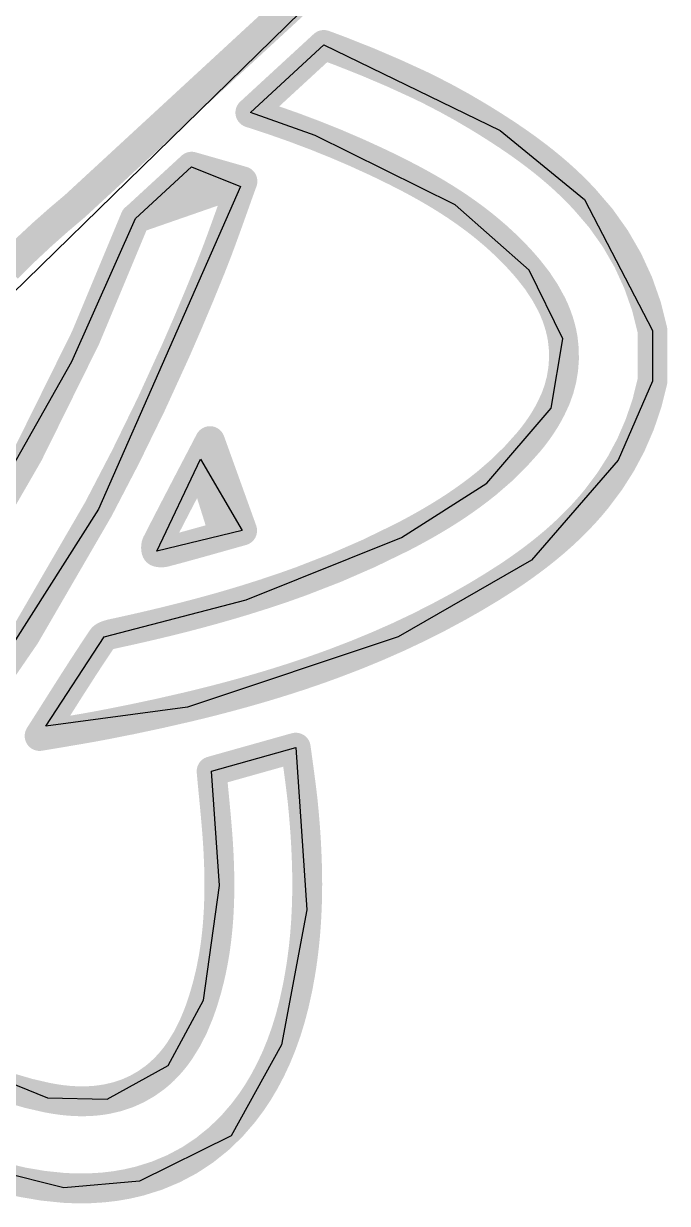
# Model space of a CAD drawing. Header units: millimetres. Extents: x 80 to 209, y 77 to 97.
# Drawn here: x 89.538 to 91.693, y 86.893 to 90.84 of the extents above; entities that cross this region are included whole.
import ezdxf

# ---------------------------------------------------------------- set-up
doc = ezdxf.new("R2010")
doc.units = ezdxf.units.MM
doc.layers.add('TopOverlay', color=2, linetype='Continuous')

msp = doc.modelspace()

# ---------------------------------------------------------------- linework, layer by layer
at = {"layer": 'TopOverlay'}
for p, q in [((91.3387, 91.7319), (89.2676, 89.7096)), ((90.2972, 90.5424), (90.5431, 90.7687)), ((90.5431, 90.7687), (91.1333, 90.4829)), ((90.5137, 90.4663), (90.2972, 90.5424)), ((91.1333, 90.4829), (91.416, 90.2521)), ((90.9827, 90.2333), (90.5137, 90.4663)), ((89.9125, 90.1883), (90.1006, 90.3614)), ((90.1006, 90.3614), (90.2641, 90.2947)), ((90.2641, 90.2947), (89.7884, 89.2154)), ((91.416, 90.2521), (91.643, 89.8133)), ((91.2298, 90.0157), (90.9827, 90.2333)), ((89.6997, 89.7099), (89.9125, 90.1883)), ((91.3426, 89.7856), (91.2298, 90.0157)), ((91.643, 89.8133), (91.643, 89.6443)), ((91.304, 89.5536), (91.3426, 89.7856)), ((89.1549, 88.7461), (89.6997, 89.7099)), ((91.643, 89.6443), (91.5285, 89.3797)), ((91.0889, 89.3029), (91.304, 89.5536)), ((89.9836, 89.0751), (90.1303, 89.3825)), ((90.1303, 89.3825), (90.2696, 89.1439)), ((91.5285, 89.3797), (91.2383, 89.0448)), ((90.8027, 89.1205), (91.0889, 89.3029)), ((89.7884, 89.2154), (89.1663, 88.2367)), ((90.2696, 89.1439), (89.9836, 89.0751)), ((90.2826, 88.9124), (90.8027, 89.1205)), ((91.2383, 89.0448), (90.7923, 88.7879)), ((89.8073, 88.788), (90.2826, 88.9124)), ((89.6128, 88.4897), (89.8073, 88.788)), ((90.7923, 88.7879), (90.087, 88.5535)), ((90.087, 88.5535), (89.6128, 88.4897)), ((90.1675, 88.3384), (90.449, 88.4175)), ((90.449, 88.4175), (90.4857, 87.8751)), ((90.1935, 87.9568), (90.1675, 88.3384)), ((90.1398, 87.5727), (90.1935, 87.9568)), ((90.4857, 87.8751), (90.4011, 87.4226)), ((90.0216, 87.3542), (90.1398, 87.5727)), ((89.2011, 87.415), (89.6187, 87.2461)), ((90.4011, 87.4226), (90.2331, 87.1191)), ((89.8183, 87.2418), (90.0216, 87.3542)), ((89.6187, 87.2461), (89.8183, 87.2418)), ((90.2331, 87.1191), (89.9266, 86.9672)), ((89.6733, 86.9444), (89.2838, 87.042)), ((89.9266, 86.9672), (89.6733, 86.9444))]:
    msp.add_line(p, q, dxfattribs=at)
at = {"layer": 'TopOverlay', "const_width": 0.1}
for points in [[(89.7104, 90.23), (91.3387, 91.7319)], [(90.2972, 90.5424), (90.5431, 90.7687)], [(90.2972, 90.5424), (90.5431, 90.7687)], [(89.9125, 90.1883), (90.1006, 90.3614)], [(90.1006, 90.3614), (90.2706, 90.3127)], [(89.9125, 90.1883), (90.2706, 90.3127)], [(90.2544, 90.268), (90.2576, 90.2769)], [(90.2576, 90.2769), (90.2608, 90.2858)], [(90.2608, 90.2858), (90.2641, 90.2947)], [(90.2641, 90.2947), (90.2673, 90.3037)], [(90.2673, 90.3037), (90.2706, 90.3127)], [(90.2387, 90.224), (90.245, 90.2415)], [(90.245, 90.2415), (90.2481, 90.2503)], [(90.2481, 90.2503), (90.2513, 90.2591)], [(90.2513, 90.2591), (90.2544, 90.268)], [(90.2241, 90.1831), (90.2314, 90.2034)], [(90.2314, 90.2034), (90.2387, 90.224)], [(89.912, 90.1884), (89.9125, 90.1883)], [(89.912, 90.1884), (89.9125, 90.1883)], [(90.2096, 90.143), (90.2169, 90.163)], [(90.2169, 90.163), (90.2241, 90.1831)], [(90.1951, 90.1034), (90.2024, 90.1231)], [(90.2024, 90.1231), (90.2096, 90.143)], [(90.1803, 90.0643), (90.1878, 90.0838)], [(90.1878, 90.0838), (90.1951, 90.1034)], [(90.1651, 90.0254), (90.1803, 90.0643)], [(91.643, 89.6443), (91.643, 89.8133)], [(91.643, 89.6443), (91.643, 89.8133)], [(90.1303, 89.3825), (90.1619, 89.4431)], [(90.1619, 89.4431), (90.2696, 89.1439)], [(90.1, 89.3246), (90.1303, 89.3825)], [(90.1303, 89.3825), (90.2106, 89.1273)], [(90.0704, 89.2677), (90.0851, 89.2961)], [(90.0851, 89.2961), (90.1, 89.3246)], [(90.0558, 89.2396), (90.0704, 89.2677)], [(90.0269, 89.1838), (90.0413, 89.2117)], [(90.0413, 89.2117), (90.0558, 89.2396)], [(90.0126, 89.1561), (90.0269, 89.1838)], [(89.9984, 89.1285), (90.0126, 89.1561)], [(90.2106, 89.1273), (90.2696, 89.1439)], [(89.9843, 89.1008), (89.9984, 89.1285)], [(90.07, 89.0881), (90.0896, 89.0935)], [(90.0896, 89.0935), (90.1094, 89.099)], [(90.1094, 89.099), (90.1293, 89.1045)], [(90.1293, 89.1045), (90.1494, 89.1101)], [(90.1494, 89.1101), (90.1696, 89.1158)], [(90.1696, 89.1158), (90.19, 89.1215)], [(90.19, 89.1215), (90.2106, 89.1273)], [(90.0113, 89.0724), (90.0504, 89.0828)], [(90.0504, 89.0828), (90.07, 89.0881)], [(89.7678, 88.7319), (89.8016, 88.7826)], [(89.8373, 88.7985), (89.848, 88.8008)], [(89.848, 88.8008), (89.8549, 88.8023)], [(89.848, 88.8008), (89.8549, 88.8023)], [(89.7344, 88.6807), (89.7511, 88.7063)], [(89.7511, 88.7063), (89.7678, 88.7319)], [(89.7178, 88.6548), (89.7344, 88.6807)], [(89.6844, 88.6026), (89.7011, 88.6288)], [(89.7011, 88.6288), (89.7178, 88.6548)], [(89.6676, 88.5761), (89.6844, 88.6026)], [(89.6336, 88.5224), (89.6507, 88.5494)], [(89.6507, 88.5494), (89.6676, 88.5761)], [(89.617, 88.4963), (89.6211, 88.5028)], [(89.6211, 88.5028), (89.6253, 88.5094)], [(89.6253, 88.5094), (89.6336, 88.5224)], [(89.5918, 88.4566), (89.596, 88.4633)], [(89.5918, 88.4566), (89.6267, 88.4625)], [(89.596, 88.4633), (89.6002, 88.4699)], [(89.6002, 88.4699), (89.6044, 88.4765)], [(89.6044, 88.4765), (89.6086, 88.4831)], [(89.6086, 88.4831), (89.6128, 88.4897)], [(89.6128, 88.4897), (89.617, 88.4963)], [(89.6267, 88.4625), (89.6437, 88.4653)], [(89.6437, 88.4653), (89.6494, 88.4662)], [(89.6494, 88.4662), (89.6807, 88.4715)], [(89.6807, 88.4715), (89.6961, 88.4741)], [(89.6961, 88.4741), (89.7114, 88.4767)], [(89.7114, 88.4767), (89.7266, 88.4793)], [(89.7266, 88.4793), (89.7417, 88.4819)], [(89.7417, 88.4819), (89.7567, 88.4846)], [(89.7567, 88.4846), (89.7716, 88.4872)], [(89.7716, 88.4872), (89.7865, 88.49)], [(89.7865, 88.49), (89.8013, 88.4927)], [(90.1675, 88.3384), (90.449, 88.4175)], [(90.1675, 88.3384), (90.449, 88.4175)], [(90.449, 88.4175), (90.4498, 88.4115)], [(90.4498, 88.4115), (90.4506, 88.4055)], [(90.4506, 88.4055), (90.4514, 88.3995)], [(90.4514, 88.3995), (90.4522, 88.3936)], [(90.4522, 88.3936), (90.453, 88.3876)], [(90.453, 88.3876), (90.4538, 88.3816)], [(90.4538, 88.3816), (90.4547, 88.3757)], [(90.4547, 88.3757), (90.4555, 88.3697)], [(90.4555, 88.3697), (90.4571, 88.3579)], [(90.4571, 88.3579), (90.4592, 88.3423)], [(90.4592, 88.3423), (90.4613, 88.3268)], [(90.1675, 88.3384), (90.1706, 88.3042)], [(90.1706, 88.3042), (90.1722, 88.2873)], [(90.4613, 88.3268), (90.4633, 88.3114)], [(90.4633, 88.3114), (90.4653, 88.2962)], [(90.1722, 88.2873), (90.1738, 88.2707)], [(90.1738, 88.2707), (90.1754, 88.2541)], [(90.4653, 88.2962), (90.4672, 88.281)], [(90.4672, 88.281), (90.469, 88.2659)], [(90.469, 88.2659), (90.4708, 88.2508)], [(90.1754, 88.2541), (90.1791, 88.2152)], [(90.4708, 88.2508), (90.4725, 88.2357)], [(90.4725, 88.2357), (90.4754, 88.2054)], [(90.1791, 88.2152), (90.1809, 88.196)], [(90.1809, 88.196), (90.1826, 88.1769)], [(90.4754, 88.2054), (90.4798, 88.1535)], [(90.4754, 88.2054), (90.4777, 88.1792)], [(90.1826, 88.1769), (90.1842, 88.1579)], [(90.1842, 88.1579), (90.1858, 88.1391)], [(90.4777, 88.1792), (90.4816, 88.1282)], [(90.1858, 88.1391), (90.1872, 88.1203)], [(90.1872, 88.1203), (90.1885, 88.1016)], [(90.1885, 88.1016), (90.1897, 88.0828)], [(90.1897, 88.0828), (90.1907, 88.0641)], [(90.1907, 88.0641), (90.1912, 88.0528)], [(90.1912, 88.0528), (90.1925, 88.0198)], [(90.1934, 87.9775), (90.1935, 87.9568)], [(90.1934, 87.9775), (90.1935, 87.9568)]]:
    msp.add_lwpolyline(points, dxfattribs=at)
at = {"layer": 'TopOverlay', "const_width": 0.05}
for points in [[(90.5181, 90.7687, 1), (90.5681, 90.7687, 1)], [(90.5181, 90.7687, 1), (90.5681, 90.7687, 1)], [(90.5181, 90.7687, 1), (90.5681, 90.7687, 1)], [(90.5835, 90.7442, 1), (90.6335, 90.7442, 1)], [(90.5835, 90.7442, 1), (90.6335, 90.7442, 1)], [(90.8362, 90.6361, 1), (90.8862, 90.6361, 1)], [(90.8362, 90.6361, 1), (90.8862, 90.6361, 1)], [(90.8756, 90.6169, 1), (90.9256, 90.6169, 1)], [(90.8756, 90.6169, 1), (90.9256, 90.6169, 1)], [(90.2722, 90.5424, 1), (90.3222, 90.5424, 1)], [(90.2722, 90.5424, 1), (90.3222, 90.5424, 1)], [(90.2722, 90.5424, 1), (90.3222, 90.5424, 1)], [(91.0339, 90.5295, 1), (91.0839, 90.5295, 1)], [(91.0339, 90.5295, 1), (91.0839, 90.5295, 1)], [(91.1083, 90.4829, 1), (91.1583, 90.4829, 1)], [(91.1083, 90.4829, 1), (91.1583, 90.4829, 1)], [(90.4887, 90.4663, 1), (90.5387, 90.4663, 1)], [(90.4887, 90.4663, 1), (90.5387, 90.4663, 1)], [(91.1825, 90.4326, 1), (91.2325, 90.4326, 1)], [(91.1825, 90.4326, 1), (91.2325, 90.4326, 1)], [(90.0756, 90.3614, 1), (90.1256, 90.3614, 1)], [(90.0756, 90.3614, 1), (90.1256, 90.3614, 1)], [(90.6924, 90.379, 1), (90.7423, 90.379, 1)], [(90.6924, 90.379, 1), (90.7423, 90.379, 1)], [(91.2552, 90.3778, 1), (91.3052, 90.3778, 1)], [(91.2552, 90.3778, 1), (91.3052, 90.3778, 1)], [(90.7972, 90.3272, 1), (90.8472, 90.3272, 1)], [(90.7972, 90.3272, 1), (90.8472, 90.3272, 1)], [(91.3251, 90.3179, 1), (91.3751, 90.3179, 1)], [(91.3251, 90.3179, 1), (91.3751, 90.3179, 1)], [(90.2326, 90.2769, 1), (90.2826, 90.2769, 1)], [(90.2326, 90.2769, 1), (90.2826, 90.2769, 1)], [(90.2358, 90.2858, 1), (90.2858, 90.2858, 1)], [(90.2358, 90.2858, 1), (90.2858, 90.2858, 1)], [(90.2391, 90.2947, 1), (90.2891, 90.2947, 1)], [(90.2391, 90.2947, 1), (90.2891, 90.2947, 1)], [(90.2423, 90.3037, 1), (90.2923, 90.3037, 1)], [(90.2423, 90.3037, 1), (90.2923, 90.3037, 1)], [(90.2456, 90.3127, 1), (90.2956, 90.3127, 1)], [(90.2456, 90.3127, 1), (90.2956, 90.3127, 1)], [(90.2456, 90.3127, 1), (90.2956, 90.3127, 1)], [(90.8507, 90.2983, 1), (90.9007, 90.2983, 1)], [(90.8507, 90.2983, 1), (90.9007, 90.2983, 1)], [(90.22, 90.2415, 1), (90.27, 90.2415, 1)], [(90.22, 90.2415, 1), (90.27, 90.2415, 1)], [(90.2231, 90.2503, 1), (90.2731, 90.2503, 1)], [(90.2231, 90.2503, 1), (90.2731, 90.2503, 1)], [(90.2263, 90.2591, 1), (90.2763, 90.2591, 1)], [(90.2263, 90.2591, 1), (90.2763, 90.2591, 1)], [(90.2294, 90.268, 1), (90.2794, 90.268, 1)], [(90.2294, 90.268, 1), (90.2794, 90.268, 1)], [(90.9043, 90.2671, 1), (90.9543, 90.2671, 1)], [(90.9043, 90.2671, 1), (90.9543, 90.2671, 1)], [(91.391, 90.2521, 1), (91.441, 90.2521, 1)], [(91.391, 90.2521, 1), (91.441, 90.2521, 1)], [(89.6854, 90.23, 1), (89.7354, 90.23, 1)], [(89.6854, 90.23, 1), (89.7354, 90.23, 1)], [(90.2064, 90.2034, 1), (90.2564, 90.2034, 1)], [(90.2064, 90.2034, 1), (90.2564, 90.2034, 1)], [(90.2137, 90.224, 1), (90.2637, 90.224, 1)], [(90.2137, 90.224, 1), (90.2637, 90.224, 1)], [(90.9577, 90.2333, 1), (91.0076, 90.2333, 1)], [(90.9577, 90.2333, 1), (91.0076, 90.2333, 1)], [(91.0102, 90.1966, 1), (91.0602, 90.1966, 1)], [(91.0102, 90.1966, 1), (91.0602, 90.1966, 1)], [(89.887, 90.1884, 1), (89.937, 90.1884, 1)], [(89.887, 90.1884, 1), (89.937, 90.1884, 1)], [(89.887, 90.1884, 1), (89.937, 90.1884, 1)], [(89.8875, 90.1883, 1), (89.9375, 90.1883, 1)], [(89.8875, 90.1883, 1), (89.9375, 90.1883, 1)], [(89.8875, 90.1883, 1), (89.9375, 90.1883, 1)], [(89.8875, 90.1883, 1), (89.9375, 90.1883, 1)], [(90.1919, 90.163, 1), (90.2418, 90.163, 1)], [(90.1919, 90.163, 1), (90.2418, 90.163, 1)], [(90.1991, 90.1831, 1), (90.2491, 90.1831, 1)], [(90.1991, 90.1831, 1), (90.2491, 90.1831, 1)], [(91.0617, 90.1568, 1), (91.1117, 90.1568, 1)], [(91.0617, 90.1568, 1), (91.1117, 90.1568, 1)], [(90.1774, 90.1231, 1), (90.2274, 90.1231, 1)], [(90.1774, 90.1231, 1), (90.2274, 90.1231, 1)], [(90.1846, 90.143, 1), (90.2346, 90.143, 1)], [(90.1846, 90.143, 1), (90.2346, 90.143, 1)], [(89.5227, 90.0856, 1), (89.5727, 90.0856, 1)], [(89.5227, 90.0856, 1), (89.5727, 90.0856, 1)], [(90.1628, 90.0838, 1), (90.2128, 90.0838, 1)], [(90.1628, 90.0838, 1), (90.2128, 90.0838, 1)], [(90.1701, 90.1034, 1), (90.2201, 90.1034, 1)], [(90.1701, 90.1034, 1), (90.2201, 90.1034, 1)], [(90.1553, 90.0643, 1), (90.2053, 90.0643, 1)], [(90.1553, 90.0643, 1), (90.2053, 90.0643, 1)], [(91.1594, 90.0666, 1), (91.2094, 90.0666, 1)], [(91.1594, 90.0666, 1), (91.2094, 90.0666, 1)], [(90.1401, 90.0254, 1), (90.1901, 90.0254, 1)], [(90.1401, 90.0254, 1), (90.1901, 90.0254, 1)], [(91.2048, 90.0157, 1), (91.2548, 90.0157, 1)], [(91.2048, 90.0157, 1), (91.2548, 90.0157, 1)], [(91.2802, 89.9014, 1), (91.3302, 89.9014, 1)], [(91.2802, 89.9014, 1), (91.3302, 89.9014, 1)], [(91.3036, 89.8436, 1), (91.3536, 89.8436, 1)], [(91.3036, 89.8436, 1), (91.3536, 89.8436, 1)], [(91.618, 89.8133, 1), (91.6679, 89.8133, 1)], [(91.618, 89.8133, 1), (91.6679, 89.8133, 1)], [(91.618, 89.8133, 1), (91.6679, 89.8133, 1)], [(91.3176, 89.7856, 1), (91.3676, 89.7856, 1)], [(91.3176, 89.7856, 1), (91.3676, 89.7856, 1)], [(90.0221, 89.7452, 1), (90.0721, 89.7452, 1)], [(90.0221, 89.7452, 1), (90.0721, 89.7452, 1)], [(91.618, 89.6443, 1), (91.6679, 89.6443, 1)], [(91.618, 89.6443, 1), (91.6679, 89.6443, 1)], [(91.618, 89.6443, 1), (91.6679, 89.6443, 1)], [(91.279, 89.5536, 1), (91.329, 89.5536, 1)], [(91.279, 89.5536, 1), (91.329, 89.5536, 1)], [(91.2457, 89.4963, 1), (91.2957, 89.4963, 1)], [(91.2457, 89.4963, 1), (91.2957, 89.4963, 1)], [(90.1369, 89.4431, 1), (90.1869, 89.4431, 1)], [(90.1369, 89.4431, 1), (90.1869, 89.4431, 1)], [(91.2029, 89.4394, 1), (91.2529, 89.4394, 1)], [(91.2029, 89.4394, 1), (91.2529, 89.4394, 1)], [(91.5453, 89.4294, 1), (91.5953, 89.4294, 1)], [(91.5453, 89.4294, 1), (91.5953, 89.4294, 1)], [(90.1053, 89.3825, 1), (90.1553, 89.3825, 1)], [(90.1053, 89.3825, 1), (90.1553, 89.3825, 1)], [(90.1053, 89.3825, 1), (90.1553, 89.3825, 1)], [(90.0601, 89.2961, 1), (90.1101, 89.2961, 1)], [(90.0601, 89.2961, 1), (90.1101, 89.2961, 1)], [(90.075, 89.3246, 1), (90.125, 89.3246, 1)], [(90.075, 89.3246, 1), (90.125, 89.3246, 1)], [(91.0639, 89.3029, 1), (91.1139, 89.3029, 1)], [(91.0639, 89.3029, 1), (91.1139, 89.3029, 1)], [(90.0454, 89.2677, 1), (90.0954, 89.2677, 1)], [(90.0454, 89.2677, 1), (90.0954, 89.2677, 1)], [(91.4327, 89.2525, 1), (91.4827, 89.2525, 1)], [(91.4327, 89.2525, 1), (91.4827, 89.2525, 1)], [(89.7634, 89.2154, 1), (89.8134, 89.2154, 1)], [(89.7634, 89.2154, 1), (89.8134, 89.2154, 1)], [(90.0163, 89.2117, 1), (90.0663, 89.2117, 1)], [(90.0163, 89.2117, 1), (90.0663, 89.2117, 1)], [(90.0308, 89.2396, 1), (90.0808, 89.2396, 1)], [(90.0308, 89.2396, 1), (90.0808, 89.2396, 1)], [(90.9337, 89.2093, 1), (90.9837, 89.2093, 1)], [(90.9337, 89.2093, 1), (90.9837, 89.2093, 1)], [(90.9798, 89.2399, 1), (91.0298, 89.2399, 1)], [(90.9798, 89.2399, 1), (91.0298, 89.2399, 1)], [(90.0019, 89.1838, 1), (90.0519, 89.1838, 1)], [(90.0019, 89.1838, 1), (90.0519, 89.1838, 1)], [(90.8847, 89.1793, 1), (90.9347, 89.1793, 1)], [(90.8847, 89.1793, 1), (90.9347, 89.1793, 1)], [(91.365, 89.1763, 1), (91.415, 89.1763, 1)], [(91.365, 89.1763, 1), (91.415, 89.1763, 1)], [(89.9876, 89.1561, 1), (90.0376, 89.1561, 1)], [(89.9876, 89.1561, 1), (90.0376, 89.1561, 1)], [(90.2446, 89.1439, 1), (90.2946, 89.1439, 1)], [(90.2446, 89.1439, 1), (90.2946, 89.1439, 1)], [(90.8327, 89.1497, 1), (90.8827, 89.1497, 1)], [(90.8327, 89.1497, 1), (90.8827, 89.1497, 1)], [(89.9571, 89.0931, 1), (90.0071, 89.0931, 1)], [(89.9571, 89.0931, 1), (90.0071, 89.0931, 1)], [(89.9573, 89.0946, 1), (90.0073, 89.0946, 1)], [(89.9573, 89.0946, 1), (90.0073, 89.0946, 1)], [(89.9576, 89.096, 1), (90.0076, 89.096, 1)], [(89.9576, 89.096, 1), (90.0076, 89.096, 1)], [(89.958, 89.0974, 1), (90.008, 89.0974, 1)], [(89.958, 89.0974, 1), (90.008, 89.0974, 1)], [(89.9584, 89.0986, 1), (90.0084, 89.0986, 1)], [(89.9584, 89.0986, 1), (90.0084, 89.0986, 1)], [(89.9593, 89.1008, 1), (90.0093, 89.1008, 1)], [(89.9593, 89.1008, 1), (90.0093, 89.1008, 1)], [(89.9734, 89.1285, 1), (90.0234, 89.1285, 1)], [(89.9734, 89.1285, 1), (90.0234, 89.1285, 1)], [(90.0647, 89.0935, 1), (90.1146, 89.0935, 1)], [(90.0647, 89.0935, 1), (90.1146, 89.0935, 1)], [(90.0844, 89.099, 1), (90.1344, 89.099, 1)], [(90.0844, 89.099, 1), (90.1344, 89.099, 1)], [(90.1044, 89.1045, 1), (90.1543, 89.1045, 1)], [(90.1044, 89.1045, 1), (90.1543, 89.1045, 1)], [(90.1244, 89.1101, 1), (90.1744, 89.1101, 1)], [(90.1244, 89.1101, 1), (90.1744, 89.1101, 1)], [(90.1446, 89.1158, 1), (90.1946, 89.1158, 1)], [(90.1446, 89.1158, 1), (90.1946, 89.1158, 1)], [(90.165, 89.1215, 1), (90.215, 89.1215, 1)], [(90.165, 89.1215, 1), (90.215, 89.1215, 1)], [(90.1856, 89.1273, 1), (90.2356, 89.1273, 1)], [(90.1856, 89.1273, 1), (90.2356, 89.1273, 1)], [(90.1856, 89.1273, 1), (90.2356, 89.1273, 1)], [(90.7777, 89.1205, 1), (90.8277, 89.1205, 1)], [(90.7777, 89.1205, 1), (90.8277, 89.1205, 1)], [(91.2914, 89.1073, 1), (91.3414, 89.1073, 1)], [(91.2914, 89.1073, 1), (91.3414, 89.1073, 1)], [(89.9566, 89.0867, 1), (90.0066, 89.0867, 1)], [(89.9566, 89.0867, 1), (90.0066, 89.0867, 1)], [(89.9568, 89.0899, 1), (90.0068, 89.0899, 1)], [(89.9568, 89.0899, 1), (90.0068, 89.0899, 1)], [(89.9568, 89.0828, 1), (90.0068, 89.0828, 1)], [(89.9568, 89.0828, 1), (90.0068, 89.0828, 1)], [(89.957, 89.081, 1), (90.007, 89.081, 1)], [(89.957, 89.081, 1), (90.007, 89.081, 1)], [(89.9573, 89.0795, 1), (90.0073, 89.0795, 1)], [(89.9573, 89.0795, 1), (90.0073, 89.0795, 1)], [(89.9576, 89.0781, 1), (90.0076, 89.0781, 1)], [(89.9576, 89.0781, 1), (90.0076, 89.0781, 1)], [(89.9579, 89.077, 1), (90.0079, 89.077, 1)], [(89.9579, 89.077, 1), (90.0079, 89.077, 1)], [(89.9583, 89.0759, 1), (90.0082, 89.0759, 1)], [(89.9583, 89.0759, 1), (90.0082, 89.0759, 1)], [(89.9586, 89.0751, 1), (90.0086, 89.0751, 1)], [(89.9586, 89.0751, 1), (90.0086, 89.0751, 1)], [(89.959, 89.0744, 1), (90.009, 89.0744, 1)], [(89.959, 89.0744, 1), (90.009, 89.0744, 1)], [(89.9593, 89.074, 1), (90.0093, 89.074, 1)], [(89.9593, 89.074, 1), (90.0093, 89.074, 1)], [(89.9621, 89.0725, 1), (90.0121, 89.0725, 1)], [(89.9621, 89.0725, 1), (90.0121, 89.0725, 1)], [(89.9643, 89.0719, 1), (90.0143, 89.0719, 1)], [(89.9643, 89.0719, 1), (90.0143, 89.0719, 1)], [(89.9669, 89.0714, 1), (90.0169, 89.0714, 1)], [(89.9669, 89.0714, 1), (90.0169, 89.0714, 1)], [(89.9699, 89.0711, 1), (90.0199, 89.0711, 1)], [(89.9699, 89.0711, 1), (90.0199, 89.0711, 1)], [(89.9831, 89.0717, 1), (90.0331, 89.0717, 1)], [(89.9831, 89.0717, 1), (90.0331, 89.0717, 1)], [(89.9863, 89.0724, 1), (90.0363, 89.0724, 1)], [(89.9863, 89.0724, 1), (90.0363, 89.0724, 1)], [(90.0254, 89.0828, 1), (90.0754, 89.0828, 1)], [(90.0254, 89.0828, 1), (90.0754, 89.0828, 1)], [(90.045, 89.0881, 1), (90.095, 89.0881, 1)], [(90.045, 89.0881, 1), (90.095, 89.0881, 1)], [(91.2133, 89.0448, 1), (91.2633, 89.0448, 1)], [(91.2133, 89.0448, 1), (91.2633, 89.0448, 1)], [(90.4437, 88.9749, 1), (90.4937, 88.9749, 1)], [(90.4437, 88.9748, 1), (90.4937, 88.9748, 1)], [(91.1322, 88.988, 1), (91.1822, 88.988, 1)], [(91.1322, 88.988, 1), (91.1822, 88.988, 1)], [(90.2576, 88.9124, 1), (90.3076, 88.9124, 1)], [(90.2576, 88.9124, 1), (90.3076, 88.9124, 1)], [(90.0541, 88.8552, 1), (90.1041, 88.8552, 1)], [(90.0541, 88.8552, 1), (90.1041, 88.8552, 1)], [(90.1582, 88.8832, 1), (90.2082, 88.8832, 1)], [(90.1582, 88.8832, 1), (90.2082, 88.8832, 1)], [(90.9661, 88.8882, 1), (91.0161, 88.8882, 1)], [(90.9661, 88.8882, 1), (91.0161, 88.8882, 1)], [(89.9448, 88.8283, 1), (89.9948, 88.8283, 1)], [(89.9448, 88.8283, 1), (89.9948, 88.8283, 1)], [(89.7766, 88.7826, 1), (89.8266, 88.7826, 1)], [(89.7766, 88.7826, 1), (89.8266, 88.7826, 1)], [(89.779, 88.7854, 1), (89.829, 88.7854, 1)], [(89.779, 88.7854, 1), (89.829, 88.7854, 1)], [(89.7823, 88.788, 1), (89.8323, 88.788, 1)], [(89.7823, 88.788, 1), (89.8323, 88.788, 1)], [(89.7863, 88.7902, 1), (89.8363, 88.7902, 1)], [(89.7863, 88.7902, 1), (89.8363, 88.7902, 1)], [(89.7909, 88.7923, 1), (89.8409, 88.7923, 1)], [(89.7909, 88.7923, 1), (89.8409, 88.7923, 1)], [(89.7959, 88.7941, 1), (89.8459, 88.7941, 1)], [(89.7959, 88.7941, 1), (89.8459, 88.7941, 1)], [(89.8012, 88.7957, 1), (89.8512, 88.7957, 1)], [(89.8012, 88.7957, 1), (89.8512, 88.7957, 1)], [(89.8068, 88.7972, 1), (89.8568, 88.7972, 1)], [(89.8068, 88.7972, 1), (89.8568, 88.7972, 1)], [(89.8123, 88.7985, 1), (89.8623, 88.7985, 1)], [(89.8123, 88.7985, 1), (89.8623, 88.7985, 1)], [(89.823, 88.8008, 1), (89.873, 88.8008, 1)], [(89.823, 88.8008, 1), (89.873, 88.8008, 1)], [(89.823, 88.8008, 1), (89.873, 88.8008, 1)], [(89.8299, 88.8023, 1), (89.8799, 88.8023, 1)], [(89.8299, 88.8023, 1), (89.8799, 88.8023, 1)], [(89.8299, 88.8023, 1), (89.8799, 88.8023, 1)], [(90.7673, 88.7879, 1), (90.8173, 88.7879, 1)], [(90.7673, 88.7879, 1), (90.8173, 88.7879, 1)], [(89.7261, 88.7063, 1), (89.7761, 88.7063, 1)], [(89.7261, 88.7063, 1), (89.7761, 88.7063, 1)], [(89.7428, 88.7319, 1), (89.7928, 88.7319, 1)], [(89.7428, 88.7319, 1), (89.7928, 88.7319, 1)], [(90.5532, 88.6997, 1), (90.6032, 88.6997, 1)], [(90.5532, 88.6997, 1), (90.6032, 88.6997, 1)], [(89.7094, 88.6807, 1), (89.7594, 88.6807, 1)], [(89.7094, 88.6807, 1), (89.7594, 88.6807, 1)], [(90.4391, 88.6596, 1), (90.4891, 88.6596, 1)], [(90.4391, 88.6596, 1), (90.4891, 88.6596, 1)], [(89.6761, 88.6288, 1), (89.7261, 88.6288, 1)], [(89.6761, 88.6288, 1), (89.7261, 88.6288, 1)], [(89.6928, 88.6548, 1), (89.7428, 88.6548, 1)], [(89.6928, 88.6548, 1), (89.7428, 88.6548, 1)], [(90.3196, 88.622, 1), (90.3696, 88.622, 1)], [(90.3196, 88.622, 1), (90.3696, 88.622, 1)], [(89.6594, 88.6026, 1), (89.7094, 88.6026, 1)], [(89.6594, 88.6026, 1), (89.7094, 88.6026, 1)], [(90.194, 88.5867, 1), (90.244, 88.5867, 1)], [(90.1941, 88.5867, 1), (90.244, 88.5867, 1)], [(89.6257, 88.5494, 1), (89.6757, 88.5494, 1)], [(89.6257, 88.5494, 1), (89.6757, 88.5494, 1)], [(89.6426, 88.5761, 1), (89.6926, 88.5761, 1)], [(89.6426, 88.5761, 1), (89.6926, 88.5761, 1)], [(90.062, 88.5535, 1), (90.112, 88.5535, 1)], [(90.062, 88.5535, 1), (90.112, 88.5535, 1)], [(89.5961, 88.5028, 1), (89.6461, 88.5028, 1)], [(89.5961, 88.5028, 1), (89.6461, 88.5028, 1)], [(89.6003, 88.5094, 1), (89.6503, 88.5094, 1)], [(89.6003, 88.5094, 1), (89.6503, 88.5094, 1)], [(89.6086, 88.5224, 1), (89.6586, 88.5224, 1)], [(89.6086, 88.5224, 1), (89.6586, 88.5224, 1)], [(89.571, 88.4633, 1), (89.621, 88.4633, 1)], [(89.571, 88.4633, 1), (89.621, 88.4633, 1)], [(89.5752, 88.4699, 1), (89.6252, 88.4699, 1)], [(89.5752, 88.4699, 1), (89.6252, 88.4699, 1)], [(89.5794, 88.4765, 1), (89.6294, 88.4765, 1)], [(89.5794, 88.4765, 1), (89.6294, 88.4765, 1)], [(89.5836, 88.4831, 1), (89.6336, 88.4831, 1)], [(89.5836, 88.4831, 1), (89.6336, 88.4831, 1)], [(89.5878, 88.4897, 1), (89.6378, 88.4897, 1)], [(89.5878, 88.4897, 1), (89.6378, 88.4897, 1)], [(89.592, 88.4963, 1), (89.642, 88.4963, 1)], [(89.592, 88.4963, 1), (89.642, 88.4963, 1)], [(89.6017, 88.4625, 1), (89.6517, 88.4625, 1)], [(89.6017, 88.4625, 1), (89.6517, 88.4625, 1)], [(89.6187, 88.4653, 1), (89.6687, 88.4653, 1)], [(89.6187, 88.4653, 1), (89.6687, 88.4653, 1)], [(89.6244, 88.4662, 1), (89.6744, 88.4662, 1)], [(89.6244, 88.4662, 1), (89.6744, 88.4662, 1)], [(89.6557, 88.4715, 1), (89.7057, 88.4715, 1)], [(89.6557, 88.4715, 1), (89.7057, 88.4715, 1)], [(89.6711, 88.4741, 1), (89.7211, 88.4741, 1)], [(89.6711, 88.4741, 1), (89.7211, 88.4741, 1)], [(89.6864, 88.4767, 1), (89.7364, 88.4767, 1)], [(89.6864, 88.4767, 1), (89.7364, 88.4767, 1)], [(89.7016, 88.4793, 1), (89.7516, 88.4793, 1)], [(89.7016, 88.4793, 1), (89.7516, 88.4793, 1)], [(89.7167, 88.4819, 1), (89.7667, 88.4819, 1)], [(89.7167, 88.4819, 1), (89.7667, 88.4819, 1)], [(89.7317, 88.4846, 1), (89.7817, 88.4846, 1)], [(89.7317, 88.4846, 1), (89.7817, 88.4846, 1)], [(89.7466, 88.4872, 1), (89.7966, 88.4872, 1)], [(89.7466, 88.4872, 1), (89.7966, 88.4872, 1)], [(89.7615, 88.49, 1), (89.8115, 88.49, 1)], [(89.7615, 88.49, 1), (89.8115, 88.49, 1)], [(89.7764, 88.4927, 1), (89.8263, 88.4927, 1)], [(89.7764, 88.4927, 1), (89.8263, 88.4927, 1)], [(89.5668, 88.4566, 1), (89.6168, 88.4566, 1)], [(89.5668, 88.4566, 1), (89.6168, 88.4566, 1)], [(90.4241, 88.4175, 1), (90.474, 88.4175, 1)], [(90.4241, 88.4175, 1), (90.474, 88.4175, 1)], [(90.4241, 88.4175, 1), (90.474, 88.4175, 1)], [(90.4248, 88.4115, 1), (90.4748, 88.4115, 1)], [(90.4248, 88.4115, 1), (90.4748, 88.4115, 1)], [(90.4256, 88.4055, 1), (90.4756, 88.4055, 1)], [(90.4256, 88.4055, 1), (90.4756, 88.4055, 1)], [(90.4264, 88.3995, 1), (90.4764, 88.3995, 1)], [(90.4264, 88.3995, 1), (90.4764, 88.3995, 1)], [(90.4272, 88.3936, 1), (90.4772, 88.3936, 1)], [(90.4272, 88.3936, 1), (90.4772, 88.3936, 1)], [(90.428, 88.3876, 1), (90.478, 88.3876, 1)], [(90.428, 88.3876, 1), (90.478, 88.3876, 1)], [(90.4288, 88.3816, 1), (90.4788, 88.3816, 1)], [(90.4288, 88.3816, 1), (90.4788, 88.3816, 1)], [(90.4297, 88.3757, 1), (90.4797, 88.3757, 1)], [(90.4297, 88.3757, 1), (90.4797, 88.3757, 1)], [(90.4305, 88.3697, 1), (90.4805, 88.3697, 1)], [(90.4305, 88.3697, 1), (90.4805, 88.3697, 1)], [(90.4321, 88.3579, 1), (90.4821, 88.3579, 1)], [(90.4321, 88.3579, 1), (90.4821, 88.3579, 1)], [(90.4342, 88.3423, 1), (90.4842, 88.3423, 1)], [(90.4342, 88.3423, 1), (90.4842, 88.3423, 1)], [(90.1425, 88.3384, 1), (90.1925, 88.3384, 1)], [(90.1425, 88.3384, 1), (90.1925, 88.3384, 1)], [(90.1425, 88.3384, 1), (90.1925, 88.3384, 1)], [(90.1456, 88.3042, 1), (90.1956, 88.3042, 1)], [(90.1456, 88.3042, 1), (90.1956, 88.3042, 1)], [(90.4363, 88.3268, 1), (90.4863, 88.3268, 1)], [(90.4363, 88.3268, 1), (90.4863, 88.3268, 1)], [(90.4383, 88.3114, 1), (90.4883, 88.3114, 1)], [(90.4383, 88.3114, 1), (90.4883, 88.3114, 1)], [(90.1472, 88.2873, 1), (90.1972, 88.2873, 1)], [(90.1472, 88.2873, 1), (90.1972, 88.2873, 1)], [(90.1488, 88.2707, 1), (90.1988, 88.2707, 1)], [(90.1488, 88.2707, 1), (90.1988, 88.2707, 1)], [(90.4403, 88.2962, 1), (90.4903, 88.2962, 1)], [(90.4403, 88.2962, 1), (90.4903, 88.2962, 1)], [(90.4422, 88.281, 1), (90.4922, 88.281, 1)], [(90.4422, 88.281, 1), (90.4922, 88.281, 1)], [(90.444, 88.2659, 1), (90.494, 88.2659, 1)], [(90.444, 88.2659, 1), (90.494, 88.2659, 1)], [(90.1504, 88.2541, 1), (90.2004, 88.2541, 1)], [(90.1504, 88.2541, 1), (90.2004, 88.2541, 1)], [(90.4458, 88.2508, 1), (90.4958, 88.2508, 1)], [(90.4458, 88.2508, 1), (90.4958, 88.2508, 1)], [(90.4475, 88.2357, 1), (90.4975, 88.2357, 1)], [(90.4475, 88.2357, 1), (90.4975, 88.2357, 1)], [(90.1541, 88.2152, 1), (90.2041, 88.2152, 1)], [(90.1541, 88.2152, 1), (90.2041, 88.2152, 1)], [(90.1559, 88.196, 1), (90.2059, 88.196, 1)], [(90.1559, 88.196, 1), (90.2059, 88.196, 1)], [(90.4504, 88.2054, 1), (90.5004, 88.2054, 1)], [(90.4504, 88.2054, 1), (90.5004, 88.2054, 1)], [(90.4504, 88.2054, 1), (90.5004, 88.2054, 1)], [(90.4504, 88.2054, 1), (90.5004, 88.2054, 1)], [(90.1576, 88.1769, 1), (90.2076, 88.1769, 1)], [(90.1576, 88.1769, 1), (90.2076, 88.1769, 1)], [(90.1592, 88.1579, 1), (90.2092, 88.1579, 1)], [(90.1592, 88.1579, 1), (90.2092, 88.1579, 1)], [(90.4527, 88.1792, 1), (90.5027, 88.1792, 1)], [(90.4527, 88.1792, 1), (90.5027, 88.1792, 1)], [(90.4548, 88.1535, 1), (90.5048, 88.1535, 1)], [(90.4548, 88.1535, 1), (90.5048, 88.1535, 1)], [(90.1608, 88.1391, 1), (90.2108, 88.1391, 1)], [(90.1608, 88.1391, 1), (90.2108, 88.1391, 1)], [(90.1622, 88.1203, 1), (90.2122, 88.1203, 1)], [(90.1622, 88.1203, 1), (90.2122, 88.1203, 1)], [(90.4566, 88.1282, 1), (90.5066, 88.1282, 1)], [(90.4566, 88.1282, 1), (90.5066, 88.1282, 1)], [(90.4566, 88.1282, 1), (90.5066, 88.1282, 1)], [(90.4566, 88.1282, 1), (90.5066, 88.1282, 1)], [(90.1635, 88.1016, 1), (90.2135, 88.1016, 1)], [(90.1635, 88.1016, 1), (90.2135, 88.1016, 1)], [(90.1647, 88.0828, 1), (90.2147, 88.0828, 1)], [(90.1647, 88.0828, 1), (90.2147, 88.0828, 1)], [(90.1657, 88.0641, 1), (90.2157, 88.0641, 1)], [(90.1657, 88.0641, 1), (90.2157, 88.0641, 1)], [(90.1657, 88.0641, 1), (90.2157, 88.0641, 1)], [(90.1657, 88.0641, 1), (90.2157, 88.0641, 1)], [(90.4594, 88.0788, 1), (90.5094, 88.0788, 1)], [(90.4594, 88.0788, 1), (90.5094, 88.0788, 1)], [(90.1662, 88.0528, 1), (90.2162, 88.0528, 1)], [(90.1662, 88.0528, 1), (90.2162, 88.0528, 1)], [(90.4605, 88.0546, 1), (90.5105, 88.0546, 1)], [(90.4605, 88.0546, 1), (90.5105, 88.0546, 1)], [(90.4605, 88.0546, 1), (90.5105, 88.0546, 1)], [(90.4605, 88.0546, 1), (90.5105, 88.0546, 1)], [(90.1675, 88.0198, 1), (90.2175, 88.0198, 1)], [(90.1675, 88.0198, 1), (90.2175, 88.0198, 1)], [(90.1675, 88.0198, 1), (90.2175, 88.0198, 1)], [(90.1675, 88.0198, 1), (90.2175, 88.0198, 1)], [(90.1675, 88.0198, 1), (90.2175, 88.0198, 1)], [(90.1675, 88.0198, 1), (90.2175, 88.0198, 1)], [(90.1684, 87.9775, 1), (90.2184, 87.9775, 1)], [(90.1684, 87.9775, 1), (90.2184, 87.9775, 1)], [(90.1684, 87.9775, 1), (90.2184, 87.9775, 1)], [(90.1684, 87.9775, 1), (90.2184, 87.9775, 1)], [(90.1685, 87.9568, 1), (90.2185, 87.9568, 1)], [(90.1685, 87.9568, 1), (90.2185, 87.9568, 1)], [(90.1685, 87.9568, 1), (90.2185, 87.9568, 1)], [(90.1685, 87.9568, 1), (90.2185, 87.9568, 1)], [(90.1685, 87.9568, 1), (90.2185, 87.9568, 1)], [(90.1685, 87.9568, 1), (90.2185, 87.9568, 1)], [(90.4625, 87.9611, 1), (90.5125, 87.9611, 1)], [(90.4625, 87.9611, 1), (90.5125, 87.9611, 1)], [(90.4625, 87.9611, 1), (90.5125, 87.9611, 1)], [(90.4625, 87.9611, 1), (90.5125, 87.9611, 1)], [(90.4625, 87.9611, 1), (90.5125, 87.9611, 1)], [(90.4625, 87.9611, 1), (90.5125, 87.9611, 1)], [(90.1664, 87.8721, 1), (90.2164, 87.8721, 1)], [(90.1664, 87.8721, 1), (90.2164, 87.8721, 1)], [(90.4607, 87.8751, 1), (90.5107, 87.8751, 1)], [(90.4607, 87.8751, 1), (90.5107, 87.8751, 1)], [(90.4607, 87.8751, 1), (90.5107, 87.8751, 1)], [(90.4607, 87.8751, 1), (90.5107, 87.8751, 1)], [(90.1637, 87.8314, 1), (90.2137, 87.8314, 1)], [(90.1637, 87.8314, 1), (90.2137, 87.8314, 1)], [(90.1637, 87.8314, 1), (90.2137, 87.8314, 1)], [(90.1637, 87.8314, 1), (90.2137, 87.8314, 1)], [(90.4585, 87.8334, 1), (90.5085, 87.8334, 1)], [(90.4585, 87.8334, 1), (90.5085, 87.8334, 1)], [(90.16, 87.7916, 1), (90.21, 87.7916, 1)], [(90.16, 87.7916, 1), (90.21, 87.7916, 1)], [(90.1552, 87.7528, 1), (90.2052, 87.7528, 1)], [(90.1552, 87.7528, 1), (90.2052, 87.7528, 1)], [(90.1552, 87.7528, 1), (90.2052, 87.7528, 1)], [(90.1552, 87.7528, 1), (90.2052, 87.7528, 1)], [(90.4515, 87.7521, 1), (90.5015, 87.7521, 1)], [(90.4515, 87.7521, 1), (90.5015, 87.7521, 1)], [(90.4515, 87.752, 1), (90.5015, 87.752, 1)], [(90.4515, 87.752, 1), (90.5015, 87.752, 1)], [(90.1493, 87.715, 1), (90.1993, 87.715, 1)], [(90.1493, 87.715, 1), (90.1993, 87.715, 1)], [(90.4466, 87.7124, 1), (90.4966, 87.7124, 1)], [(90.4466, 87.7124, 1), (90.4966, 87.7124, 1)], [(90.1423, 87.6782, 1), (90.1923, 87.6782, 1)], [(90.1423, 87.6782, 1), (90.1923, 87.6782, 1)], [(90.1423, 87.6782, 1), (90.1923, 87.6782, 1)], [(90.1423, 87.6782, 1), (90.1923, 87.6782, 1)], [(90.1148, 87.5727, 1), (90.1648, 87.5727, 1)], [(90.1148, 87.5727, 1), (90.1648, 87.5727, 1)], [(90.1148, 87.5727, 1), (90.1648, 87.5727, 1)], [(90.1148, 87.5727, 1), (90.1648, 87.5727, 1)], [(90.4182, 87.5596, 1), (90.4682, 87.5596, 1)], [(90.4182, 87.5596, 1), (90.4682, 87.5596, 1)], [(90.4182, 87.5596, 1), (90.4682, 87.5596, 1)], [(90.4182, 87.5596, 1), (90.4682, 87.5596, 1)], [(90.0981, 87.525, 1), (90.1481, 87.525, 1)], [(90.0981, 87.525, 1), (90.1481, 87.525, 1)], [(90.0355, 87.4031, 1), (90.0855, 87.4031, 1)], [(90.0355, 87.4031, 1), (90.0855, 87.4031, 1)], [(90.3761, 87.4227, 1), (90.4261, 87.4227, 1)], [(90.3761, 87.4226, 1), (90.4261, 87.4226, 1)], [(89.9966, 87.3543, 1), (90.0466, 87.3543, 1)], [(89.9966, 87.3542, 1), (90.0466, 87.3542, 1)], [(89.9528, 87.3137, 1), (90.0028, 87.3137, 1)], [(89.9528, 87.3137, 1), (90.0028, 87.3137, 1)], [(90.3194, 87.301, 1), (90.3694, 87.301, 1)], [(90.3194, 87.301, 1), (90.3694, 87.301, 1)], [(89.5937, 87.2461, 1), (89.6437, 87.2461, 1)], [(89.5937, 87.246, 1), (89.6437, 87.246, 1)], [(89.6645, 87.236, 1), (89.7145, 87.236, 1)], [(89.6645, 87.236, 1), (89.7145, 87.236, 1)], [(89.7933, 87.2418, 1), (89.8432, 87.2418, 1)], [(89.7933, 87.2418, 1), (89.8432, 87.2418, 1)], [(89.731, 87.2346, 1), (89.781, 87.2346, 1)], [(89.731, 87.2346, 1), (89.781, 87.2346, 1)], [(90.2487, 87.1954, 1), (90.2987, 87.1954, 1)], [(90.2487, 87.1954, 1), (90.2987, 87.1954, 1)], [(90.0678, 87.0366, 1), (90.1178, 87.0366, 1)], [(90.0678, 87.0366, 1), (90.1178, 87.0366, 1)], [(89.9015, 86.9672, 1), (89.9515, 86.9672, 1)], [(89.9016, 86.9672, 1), (89.9515, 86.9672, 1)], [(89.6484, 86.9444, 1), (89.6983, 86.9444, 1)], [(89.6484, 86.9444, 1), (89.6983, 86.9444, 1)], [(89.779, 86.9458, 1), (89.829, 86.9458, 1)], [(89.779, 86.9458, 1), (89.829, 86.9458, 1)]]:
    msp.add_lwpolyline(points, format="xyb", close=True, dxfattribs=at)
at = {"layer": 'TopOverlay', "const_width": 0.1}
for points in [[(90.5431, 90.7687, -0.004384), (90.6085, 90.7442)], [(90.6085, 90.7442, -0.018842), (90.8612, 90.6361)], [(90.8612, 90.6361, -0.005194), (90.9006, 90.6169)], [(90.9006, 90.6169, -0.019607), (91.0589, 90.5295)], [(90.2972, 90.5424, -0.016334), (90.5137, 90.4663)], [(91.0589, 90.5295, -0.007922), (91.1333, 90.4829)], [(91.1333, 90.4829, -0.010983), (91.2075, 90.4326)], [(90.5137, 90.4663, -0.017394), (90.7173, 90.379)], [(91.2075, 90.4326, -0.014072), (91.2802, 90.3778)], [(90.7173, 90.379, -0.010145), (90.8222, 90.3272)], [(91.2802, 90.3778, -0.017214), (91.3501, 90.3179)], [(90.8222, 90.3272, -0.007325), (90.8757, 90.2983)], [(91.3501, 90.3179, -0.020363), (91.416, 90.2521)], [(90.8757, 90.2983, -0.008792), (90.9293, 90.2671)], [(90.9293, 90.2671, -0.010254), (90.9827, 90.2333)], [(91.416, 90.2521, -0.140409), (91.643, 89.8133)], [(89.5477, 90.0856, -0.01783), (89.7104, 90.23)], [(90.9827, 90.2333, -0.011715), (91.0352, 90.1966)], [(91.0352, 90.1966, -0.013166), (91.0867, 90.1568)], [(89.912, 90.1884, -0.048306), (89.337, 89.0258)], [(91.0867, 90.1568, -0.03056), (91.1844, 90.0666)], [(89.4833, 90.0213, -0.01038), (89.5477, 90.0856)], [(91.1844, 90.0666, -0.017197), (91.2298, 90.0157)], [(90.1651, 90.0254, -0.008922), (90.0471, 89.7452)], [(91.2298, 90.0157, -0.059717), (91.3052, 89.9014)], [(91.3052, 89.9014, -0.035614), (91.3286, 89.8436)], [(91.3286, 89.8436, -0.038725), (91.3426, 89.7856)], [(91.3426, 89.7856, -0.159259), (91.304, 89.5536)], [(90.0471, 89.7452, -0.019111), (89.7884, 89.2154)], [(91.643, 89.6443, -0.06183), (91.5703, 89.4294)], [(91.304, 89.5536, -0.03166), (91.2707, 89.4963)], [(91.2707, 89.4963, -0.027736), (91.2279, 89.4394)], [(91.2279, 89.4394, -0.047115), (91.0889, 89.3029)], [(91.5703, 89.4294, -0.056866), (91.4577, 89.2525)], [(91.0889, 89.3029, -0.020439), (91.0048, 89.2399)], [(91.4577, 89.2525, -0.024304), (91.39, 89.1763)], [(89.7884, 89.2154, -0.075748), (88.6276, 87.6541)], [(90.9587, 89.2093, -0.008468), (90.9097, 89.1793)], [(91.0048, 89.2399, -0.009188), (90.9587, 89.2093)], [(90.9097, 89.1793, -0.007747), (90.8577, 89.1497)], [(91.39, 89.1763, -0.021054), (91.3164, 89.1073)], [(90.8577, 89.1497, -0.007042), (90.8027, 89.1205)], [(89.9818, 89.0899, -0.01826), (89.9821, 89.0931)], [(89.9821, 89.0931, -0.009887), (89.9823, 89.0946)], [(89.9823, 89.0946, -0.010764), (89.9826, 89.096)], [(89.9826, 89.096, -0.012032), (89.983, 89.0974)], [(89.983, 89.0974, -0.013824), (89.9834, 89.0986)], [(89.9834, 89.0986, -0.036035), (89.9843, 89.1008)], [(90.8027, 89.1205, -0.030791), (90.4687, 88.9749)], [(91.3164, 89.1073, -0.017708), (91.2383, 89.0448)], [(89.9816, 89.0867, -0.0178), (89.9818, 89.0899)], [(89.9818, 89.0828, -0.022878), (89.9816, 89.0867)], [(89.982, 89.081, -0.012029), (89.9818, 89.0828)], [(89.9823, 89.0795, -0.012602), (89.982, 89.081)], [(89.9826, 89.0781, -0.01342), (89.9823, 89.0795)], [(89.9829, 89.077, -0.014643), (89.9826, 89.0781)], [(89.9832, 89.0759, -0.016558), (89.9829, 89.077)], [(89.9836, 89.0751, -0.019744), (89.9832, 89.0759)], [(89.984, 89.0744, -0.025479), (89.9836, 89.0751)], [(89.9843, 89.074, -0.036993), (89.984, 89.0744)], [(89.9871, 89.0725, -0.112572), (89.9843, 89.074)], [(89.9893, 89.0719, -0.024983), (89.9871, 89.0725)], [(89.9919, 89.0714, -0.018434), (89.9893, 89.0719)], [(89.9949, 89.0711, -0.015484), (89.9919, 89.0714)], [(90.0081, 89.0717, -0.061264), (89.9949, 89.0711)], [(90.0113, 89.0724, -0.021774), (90.0081, 89.0717)], [(91.2383, 89.0448, -0.014408), (91.1572, 88.988)], [(90.4687, 88.9748, -0.013489), (90.2826, 88.9124)], [(91.1572, 88.988, -0.019255), (90.9911, 88.8882)], [(90.2826, 88.9124, -0.006026), (90.1832, 88.8832)], [(90.0791, 88.8552, -0.004981), (89.9698, 88.8283)], [(90.1832, 88.8832, -0.005508), (90.0791, 88.8552)], [(90.9911, 88.8882, -0.019407), (90.7923, 88.7879)], [(89.9698, 88.8283, -0.004461), (89.8549, 88.8023)], [(89.8016, 88.7826, -0.059717), (89.804, 88.7854)], [(89.804, 88.7854, -0.041718), (89.8073, 88.788)], [(89.8073, 88.788, -0.028994), (89.8113, 88.7902)], [(89.8113, 88.7902, -0.020498), (89.8159, 88.7923)], [(89.8159, 88.7923, -0.014745), (89.8209, 88.7941)], [(89.8209, 88.7941, -0.010682), (89.8262, 88.7957)], [(89.8262, 88.7957, -0.007639), (89.8318, 88.7972)], [(89.8318, 88.7972, -0.005185), (89.8373, 88.7985)], [(90.7923, 88.7879, -0.018459), (90.5782, 88.6997)], [(90.5782, 88.6997, -0.008528), (90.4641, 88.6596)], [(90.4641, 88.6596, -0.007945), (90.3446, 88.622)], [(90.3446, 88.622, -0.007308), (90.219, 88.5867)], [(90.219, 88.5867, -0.006646), (90.087, 88.5535)], [(90.087, 88.5535, -0.011306), (89.8013, 88.4927)], [(90.4754, 88.2054, -0.006143), (90.4816, 88.1282)], [(90.4798, 88.1535, -0.006536), (90.4844, 88.0788)], [(90.4816, 88.1282, -0.006714), (90.4855, 88.0546)], [(90.4816, 88.1282, -0.006776), (90.4855, 88.0546)], [(90.1907, 88.0641, -0.00461), (90.1925, 88.0198)], [(90.1907, 88.0641, -0.00461), (90.1925, 88.0198)], [(90.4844, 88.0788, -0.01192), (90.4875, 87.9611)], [(90.4855, 88.0546, -0.009616), (90.4875, 87.9611)], [(90.4855, 88.0546, -0.009986), (90.4875, 87.9611)], [(90.1925, 88.0198, -0.005104), (90.1934, 87.9775)], [(90.1925, 88.0198, -0.007777), (90.1935, 87.9568)], [(90.1925, 88.0198, -0.005104), (90.1934, 87.9775)], [(90.1935, 87.9568, -0.019772), (90.1887, 87.8314)], [(90.1935, 87.9568, -0.019772), (90.1887, 87.8314)], [(90.1935, 87.9568, -0.012831), (90.1914, 87.8721)], [(90.4875, 87.9611, -0.015878), (90.4835, 87.8334)], [(90.4875, 87.9611, -0.010369), (90.4857, 87.8751)], [(90.4875, 87.9611, -0.010369), (90.4857, 87.8751)], [(90.1914, 87.8721, -0.01423), (90.185, 87.7916)], [(90.4857, 87.8751, -0.017098), (90.4765, 87.7521)], [(90.4857, 87.8751, -0.017098), (90.4765, 87.7521)], [(90.1887, 87.8314, -0.014918), (90.1802, 87.7528)], [(90.1887, 87.8314, -0.014918), (90.1802, 87.7528)], [(90.4835, 87.8334, -0.017643), (90.4716, 87.7124)], [(90.185, 87.7916, -0.015586), (90.1743, 87.715)], [(90.1802, 87.7528, -0.016223), (90.1673, 87.6782)], [(90.1802, 87.7528, -0.016223), (90.1673, 87.6782)], [(90.4765, 87.752, -0.031494), (90.4432, 87.5596)], [(90.4765, 87.752, -0.031494), (90.4432, 87.5596)], [(90.1743, 87.715, -0.034708), (90.1398, 87.5727)], [(90.4716, 87.7124, -0.0254), (90.4432, 87.5596)], [(90.1673, 87.6782, -0.026405), (90.1398, 87.5727)], [(90.1673, 87.6782, -0.026405), (90.1398, 87.5727)], [(90.1398, 87.5727, -0.012793), (90.1231, 87.525)], [(90.4432, 87.5596, -0.03248), (90.4011, 87.4226)], [(90.1231, 87.525, -0.06027), (90.0605, 87.4031)], [(90.0605, 87.4031, -0.035953), (90.0216, 87.3542)], [(90.4011, 87.4227, -0.036499), (90.3444, 87.301)], [(90.0216, 87.3543, -0.039091), (89.9778, 87.3137)], [(89.6187, 87.246, -0.044676), (89.429, 87.3017)], [(89.9778, 87.3137, -0.122445), (89.8183, 87.2418)], [(90.3444, 87.301, -0.040594), (90.2737, 87.1954)], [(89.6895, 87.236, -0.027849), (89.6187, 87.2461)], [(89.756, 87.2346, -0.031811), (89.6895, 87.236)], [(89.8183, 87.2418, -0.035688), (89.756, 87.2346)], [(90.2737, 87.1954, -0.091207), (90.0928, 87.0366)], [(90.0928, 87.0366, -0.069285), (89.9266, 86.9672)], [(89.6733, 86.9444, -0.050168), (89.4647, 86.98)], [(89.9265, 86.9672, -0.042513), (89.804, 86.9458)], [(89.804, 86.9458, -0.038547), (89.6733, 86.9444)]]:
    msp.add_lwpolyline(points, format="xyb", dxfattribs=at)

doc.saveas('drawing.dxf')
